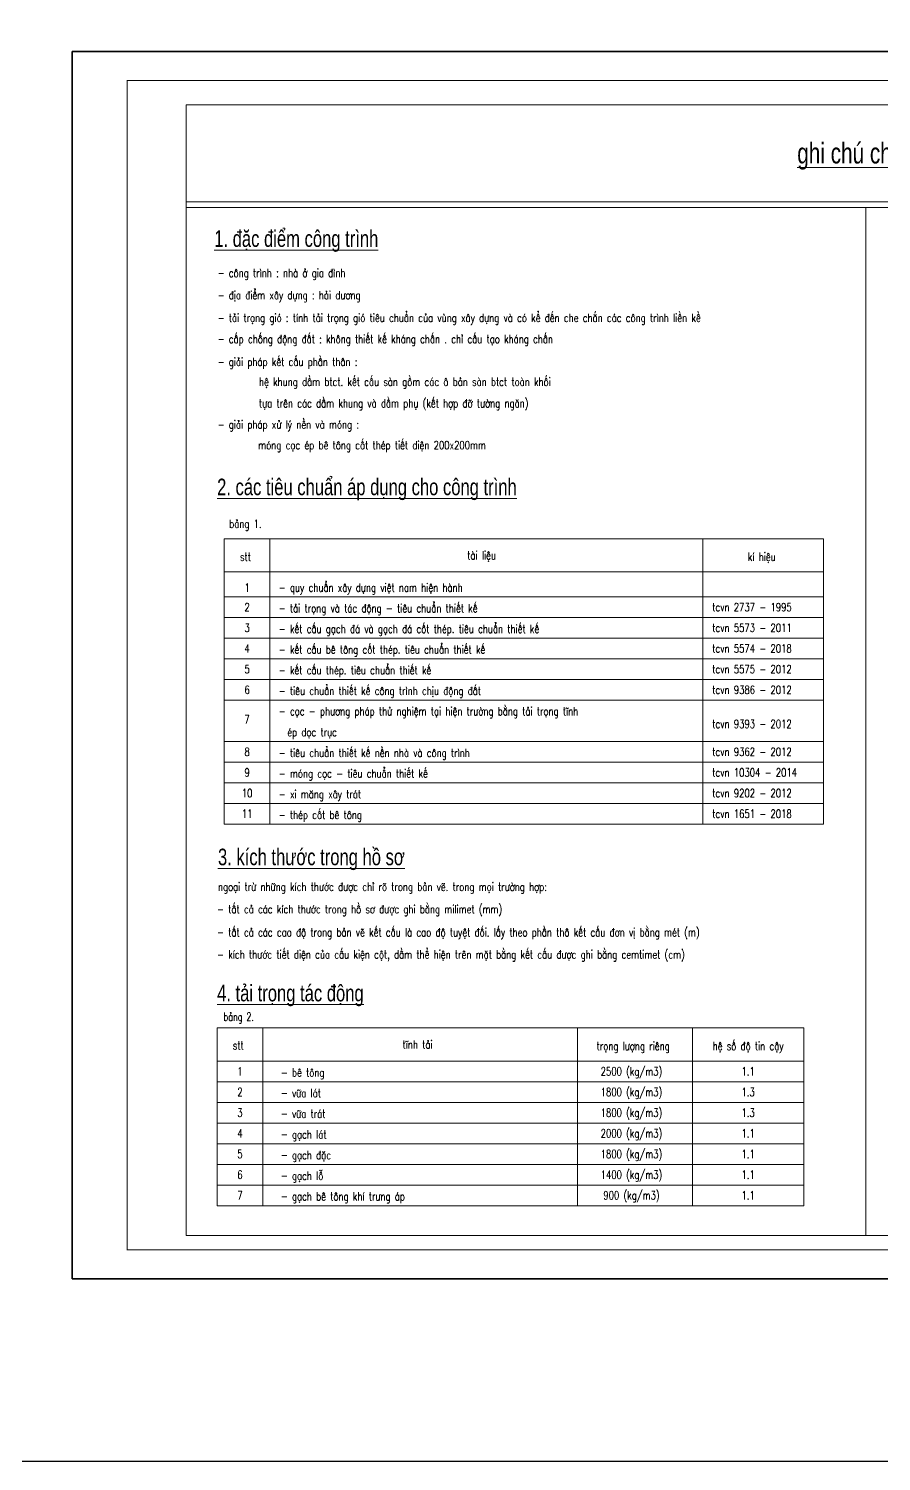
# Model space of a CAD drawing. Extents: x -2098986 to 943, y -1296280 to 73591.
# Drawn here: x -1795292 to -1774664, y -1051774 to -1017102 of the extents above; entities that cross this region are included whole.
import ezdxf
from ezdxf.enums import TextEntityAlignment as Align

# ---------------------------------------------------------------- set-up
doc = ezdxf.new("R2010")
doc.units = 0
doc.header["$LTSCALE"] = 150
doc.layers.get('Defpoints').update_dxf_attribs({"lineweight": 18})
for name, color, linetype, lineweight in [('05.Text', 253, 'Continuous', 18), ('11.Khung bo', 32, 'Continuous', 50), ('12.Khung', 36, 'Continuous', 25), ('KCVN-THAY', 7, 'Continuous', 25), ('LS-TEXT', 60, 'Continuous', 20), ('LS-THAY', 7, 'Continuous', 20)]:
    doc.layers.add(name, color=color, linetype=linetype, lineweight=lineweight)
doc.layers.add('Tpl_Bound', color=1, linetype='Continuous', plot=False)
doc.styles.add('KCVN-LEADER', font='vnromadi.shx', dxfattribs={"width": 0.7, "height": 4})
doc.styles.add('LS.TEXT1', font='vnsimli.shx', dxfattribs={"width": 0.7, "height": 220})
doc.styles.add('vnsimpli', font='vnsimli.shx', dxfattribs={"width": 0.75})

# ---------------------------------------------------------------- blocks, each defined once
blk = doc.blocks.new('*U4')
at = {"layer": 'KCVN-THAY', "color": 140}
blk.add_lwpolyline([(214871.76, 86966.68), (215381.8, 86966.68), (215381.8, 86579.68), (214871.76, 86579.68)], close=True, dxfattribs=at)
blk = doc.blocks.new('100')
at = {"layer": '11.Khung bo', "const_width": 26.7}
blk.add_lwpolyline([(1860913, -945240), (1860913, -916940), (1896063, -916940), (1896063, -945240)], close=True, dxfattribs=at)
blk.add_lwpolyline([(1860913, -945240), (1860913, -916940), (1896063, -916940), (1896063, -945240)], close=True, dxfattribs=at)
blk.add_lwpolyline([(1860913, -945240), (1860913, -916940), (1896063, -916940), (1896063, -945240)], close=True, dxfattribs=at)
at = {"layer": '12.Khung'}
blk.add_lwpolyline([(1901579, -945940), (1901579, -916240), (1859580, -916240), (1859580, -945940)], close=True, dxfattribs=at)
blk.add_lwpolyline([(1901579, -945940), (1901579, -916240), (1859580, -916240), (1859580, -945940)], close=True, dxfattribs=at)
blk.add_lwpolyline([(1901579, -945940), (1901579, -916240), (1859580, -916240), (1859580, -945940)], close=True, dxfattribs=at)

msp = doc.modelspace()

# ---------------------------------------------------------------- linework, layer by layer
at = {"layer": 'LS-THAY'}
for p, q in [((-1791483.8, -1021297), (-1758594.4, -1021297)), ((-1791483.8, -1021427.1), (-1758594.4, -1021427.1)), ((-1775039.1, -1046311.5), (-1775039.1, -1021427.1)), ((-1790560.2, -1029447.8), (-1776065.3, -1029447.8)), ((-1790560.2, -1029447.8), (-1790560.2, -1036352.7)), ((-1789455, -1029447.8), (-1789455, -1036352.7)), ((-1778981.2, -1029447.8), (-1778981.2, -1036352.7)), ((-1776065.3, -1029447.8), (-1776065.3, -1036352.7)), ((-1790560.2, -1030247.8), (-1776065.3, -1030247.8)), ((-1790560.2, -1036352.7), (-1776065.3, -1036352.7)), ((-1790733.3, -1041286.8), (-1790733.3, -1045586.8)), ((-1790733.3, -1041286.8), (-1776536.3, -1041286.8)), ((-1789628.1, -1041286.8), (-1789628.1, -1045586.8)), ((-1782017.5, -1041286.8), (-1782017.5, -1045586.8)), ((-1779236.3, -1041286.8), (-1779236.3, -1045586.8)), ((-1776536.3, -1041286.8), (-1776536.3, -1045586.8)), ((-1790733.3, -1042086.8), (-1776536.3, -1042086.8)), ((-1790733.3, -1045586.8), (-1776536.3, -1045586.8))]:
    msp.add_line(p, q, dxfattribs=at)
at = {"layer": 'LS-THAY', "ltscale": 2}
for p, q in [((-1790560.2, -1030852.7), (-1776065.3, -1030852.7)), ((-1790560.2, -1031352.7), (-1776065.3, -1031352.7)), ((-1790560.2, -1031852.7), (-1776065.3, -1031852.7)), ((-1790560.2, -1031852.7), (-1776065.3, -1031852.7)), ((-1790560.2, -1032352.7), (-1776065.3, -1032352.7)), ((-1790560.2, -1032852.7), (-1776065.3, -1032852.7)), ((-1790560.2, -1033352.7), (-1776065.3, -1033352.7)), ((-1790560.2, -1034352.7), (-1776065.3, -1034352.7)), ((-1790560.2, -1034852.7), (-1776065.3, -1034852.7)), ((-1790560.2, -1035352.7), (-1776065.3, -1035352.7)), ((-1790560.2, -1035852.7), (-1776065.3, -1035852.7)), ((-1790733.3, -1042586.8), (-1776536.3, -1042586.8)), ((-1790733.3, -1043086.8), (-1776536.3, -1043086.8)), ((-1790733.3, -1043586.8), (-1776536.3, -1043586.8)), ((-1790733.3, -1044086.8), (-1776536.3, -1044086.8)), ((-1790733.3, -1044586.8), (-1776536.3, -1044586.8)), ((-1790733.3, -1045086.8), (-1776536.3, -1045086.8))]:
    msp.add_line(p, q, dxfattribs=at)
at = {"layer": 'LS-THAY', "color": 140}
for points in [[(-1855203.7, -1013074.3), (-1290965.3, -1013073.8), (-1290965.3, -1051773.8), (-1855203.7, -1051773.8)], [(-1855203.6, -1051773.5), (-1290965.2, -1051773), (-1290965, -1090473.8), (-1855203.4, -1090474.3)]]:
    msp.add_lwpolyline(points, close=True, dxfattribs=at)
at = {"layer": 'LS-THAY'}
msp.add_lwpolyline([(-1791483.8, -1018944.3), (-1758594.4, -1018944.3), (-1758594.4, -1046311.5), (-1791483.8, -1046311.5)], close=True, dxfattribs=at)
at = {"layer": 'Tpl_Bound', "color": 1}
msp.add_lwpolyline([(-1794240.1, -1047354.7), (-1794240.1, -1017654.7), (-1752240.1, -1017654.7), (-1752240.1, -1047354.7)], close=True, dxfattribs=at)

# ---------------------------------------------------------------- block references
at = {"layer": '05.Text', "xscale": 1.000009185772931, "yscale": 1.000009185772931, "zscale": 1.000009185772931}
msp.add_blockref('100', (-3653836.9, -101406.2), dxfattribs=at)
at = {"layer": 'Defpoints', "xscale": 100, "yscale": 100, "zscale": 100}
for p in [(-23285750.9, -9709742.1), (-23285750.9, -9709742.1), (-23285750.8, -9709742.1), (-23285750.8, -9709742.1)]:
    msp.add_blockref('*U4', p, dxfattribs=at)

# ---------------------------------------------------------------- texts
at = {"layer": 'LS-TEXT', "style": 'KCVN-LEADER', "width": 0.75}
msp.add_text('%%Ughi chó chung', height=500, dxfattribs=at).set_placement((-1775136.1, -1020364.7), align=Align.CENTER)
at = {"layer": 'LS-TEXT', "color": 60, "style": 'KCVN-LEADER', "width": 0.75}
for s, p in [('%%u1. ®Æc ®iÓm c«ng tr×nh', (-1790802.6, -1022383.6)), ('%%U2. c¸c tiªu chuÈn ¸p dông cho c«ng tr×nh', (-1790733.3, -1028392.8)), ('%%U3. kÝch th\xadíc trong hå s¬', (-1790712, -1037347.5)), ('%%U4. t¶i träng t¸c ®éng', (-1790733.3, -1040641.7))]:
    msp.add_text(s, height=400, dxfattribs=at).set_placement(p)
at = {"layer": 'LS-TEXT', "style": 'vnsimpli', "width": 0.75}
for s, p in [('- c«ng tr×nh : nhµ ë gia ®×nh', (-1790720.3, -1023114.8)), ('- ®Þa ®iÓm x©y dùng : h¶i d\xad¬ng', (-1790720.3, -1023652.4)), ('- t¶i träng giã : tÝnh t¶i träng giã tiªu chuÈn cña vïng x©y dùng vµ cã kÓ ®Õn che ch¾n c¸c c«ng tr×nh liÒn kÒ', (-1790720.3, -1024199.7)), ('- cÊp chèng ®éng ®Êt : kh«ng thiÕt kÕ kh¸ng chÊn . chØ cÊu t¹o kh¸ng chÊn', (-1790720.3, -1024712.9)), ('- gi¶i ph¸p kÕt cÊu phÇn th©n :', (-1790720.3, -1025265.3)), ('hÖ khung dÇm btct. kÕt cÊu sµn gåm c¸c « b¶n sµn btct toµn khèi', (-1789720.3, -1025747.8)), ('tùa trªn c¸c dÇm khung vµ dÇm phô (kÕt hîp ®ì t\xadêng ng¨n) ', (-1789720.3, -1026268.8)), ('- gi¶i ph¸p xö lý nÒn vµ mãng :', (-1790720.3, -1026781.6)), ('mãng cäc Ðp bª t«ng cèt thÐp tiÕt diÖn 200x200mm', (-1789738, -1027281.7)), ('- quy chuÈn x©y dùng viÖt nam hiÖn hµnh', (-1789241.1, -1030727.7)), ('- t¶i träng vµ t¸c ®éng - tiªu chuÈn thiÕt kÕ ', (-1789241.1, -1031227.7)), ('- kÕt cÊu g¹ch ®¸ vµ g¹ch ®¸ cèt thÐp. tiªu chuÈn thiÕt kÕ ', (-1789241.1, -1031727.7)), ('- kÕt cÊu bª t«ng cèt thÐp. tiªu chuÈn thiÕt kÕ ', (-1789241.1, -1032227.7)), ('- kÕt cÊu thÐp. tiªu chuÈn thiÕt kÕ ', (-1789241.1, -1032727.7)), ('- tiªu chuÈn thiÕt kÕ c«ng tr×nh chÞu ®éng ®Êt', (-1789241.1, -1033227.7)), ('- cäc - ph\xad¬ng ph¸p thö nghiÖm t¹i hiÖn tr\xadêng b»ng t¶i träng tÜnh ', (-1789241.1, -1033720.6)), ('  Ðp däc trôc', (-1789241.1, -1034227.7)), ('- tiªu chuÈn thiÕt kÕ nÒn nhµ vµ c«ng tr×nh', (-1789241.1, -1034727.7)), ('- mãng cäc - tiªu chuÈn thiÕt kÕ', (-1789241.1, -1035227.7)), ('- xi m¨ng x©y tr¸t', (-1789241.1, -1035727.7)), ('- thÐp cèt bª t«ng', (-1789241.1, -1036227.7)), ('ngo¹i trõ nh÷ng kÝch th\xadíc ®\xadîc chØ râ trong b¶n vÏ. trong mäi tr\xadêng hîp:', (-1790712, -1037969.2)), ('- tÊt c¶ c¸c kÝch th\xadíc trong hå s¬ ®\xadîc ghi b»ng milimet (mm)', (-1790733.2, -1038510.5)), ('- tÊt c¶ c¸c cao ®é trong b¶n vÏ kÕt cÊu lµ cao ®é tuyÖt ®èi. lÊy theo phÇn th« kÕt cÊu ®¬n vÞ b»ng mÐt (m)', (-1790733.2, -1039071.2)), ('- kÝch th\xadíc tiÕt diÖn cña cÊu kiÖn cét, dÇm thÓ hiÖn trªn mÆt b»ng kÕt cÊu ®\xadîc ghi b»ng cemtimet (cm)', (-1790733.2, -1039607.1)), ('- bª t«ng', (-1789191.4, -1042461.8)), ('- v÷a lãt', (-1789191.4, -1042961.8)), ('- v÷a tr¸t', (-1789191.4, -1043461.8)), ('- g¹ch l¸t', (-1789191.4, -1043961.8)), ('- g¹ch ®Æc', (-1789191.4, -1044461.8)), ('- g¹ch lç', (-1789191.4, -1044961.8)), ('- g¹ch bª t«ng khÝ tr\xadng ¸p', (-1789191.4, -1045461.8))]:
    msp.add_text(s, height=200, dxfattribs=at).set_placement(p)
for s, p in [('b¶ng 1.', (-1790047.8, -1029085)), ('tµi liÖu', (-1784332.7, -1029847.8)), ('stt', (-1790047.8, -1029883.4)), ('kÝ hiÖu', (-1777556.6, -1029883.4)), ('1', (-1790007.6, -1030630.6)), ('2', (-1790007.6, -1031102.7)), ('3', (-1790007.6, -1031602.7)), ('4', (-1790007.6, -1032102.7)), ('5', (-1790007.6, -1032602.7)), ('6', (-1790007.6, -1033102.7)), ('7', (-1790007.6, -1033815.8)), ('8', (-1790007.6, -1034602.7)), ('9', (-1790007.6, -1035102.7)), ('10', (-1790007.6, -1035602.7)), ('11', (-1790007.6, -1036102.7)), ('stt', (-1790220.8, -1041707.4)), ('tÜnh t¶i', (-1785882.4, -1041686.8)), ('träng l\xadîng riªng', (-1780667.5, -1041722.4)), ('hÖ sè ®é tin cËy', (-1777886.3, -1041722.4)), ('1', (-1790180.7, -1042336.8)), ('2500 (kg/m3)', (-1780708.5, -1042336.8)), ('1.1', (-1777886.3, -1042336.8)), ('2', (-1790180.7, -1042836.8)), ('1800 (kg/m3)', (-1780708.5, -1042836.8)), ('1.3', (-1777886.3, -1042836.8)), ('3', (-1790180.7, -1043336.8)), ('1800 (kg/m3)', (-1780708.5, -1043336.8)), ('1.3', (-1777886.3, -1043336.8)), ('4', (-1790180.7, -1043836.8)), ('2000 (kg/m3)', (-1780708.5, -1043836.8)), ('1.1', (-1777886.3, -1043836.8)), ('5', (-1790180.7, -1044336.8)), ('1800 (kg/m3)', (-1780708.5, -1044336.8)), ('1.1', (-1777886.3, -1044336.8)), ('6', (-1790180.7, -1044836.8)), ('1400 (kg/m3)', (-1780708.5, -1044836.8)), ('1.1', (-1777886.3, -1044836.8)), ('7', (-1790180.7, -1045336.8)), ('900 (kg/m3)', (-1780708.5, -1045336.8)), ('1.1', (-1777886.3, -1045336.8))]:
    msp.add_text(s, height=200, dxfattribs=at).set_placement(p, align=Align.MIDDLE_CENTER)
for s, p in [('tcvn 2737 - 1995', (-1778753.8, -1031102.7)), ('tcvn 5573 - 2011', (-1778753.8, -1031602.7)), ('tcvn 5574 - 2018', (-1778753.8, -1032102.7)), ('tcvn 5575 - 2012', (-1778753.8, -1032602.7)), ('tcvn 9386 - 2012', (-1778753.8, -1033102.7)), ('tcvn 9393 - 2012', (-1778753.8, -1033928.5)), ('tcvn 9362 - 2012', (-1778753.8, -1034602.7)), ('tcvn 10304 - 2014', (-1778753.8, -1035102.7)), ('tcvn 9202 - 2012', (-1778753.8, -1035602.7)), ('tcvn 1651 - 2018', (-1778753.8, -1036102.7))]:
    msp.add_text(s, height=200, dxfattribs=at).set_placement(p, align=Align.MIDDLE_LEFT)
at = {"layer": 'LS-TEXT', "color": 60, "style": 'LS.TEXT1', "width": 0.7}
msp.add_text('b¶ng 2.', height=200, dxfattribs=at).set_placement((-1790210.6, -1041014), align=Align.MIDDLE_CENTER)

doc.saveas('drawing.dxf')
